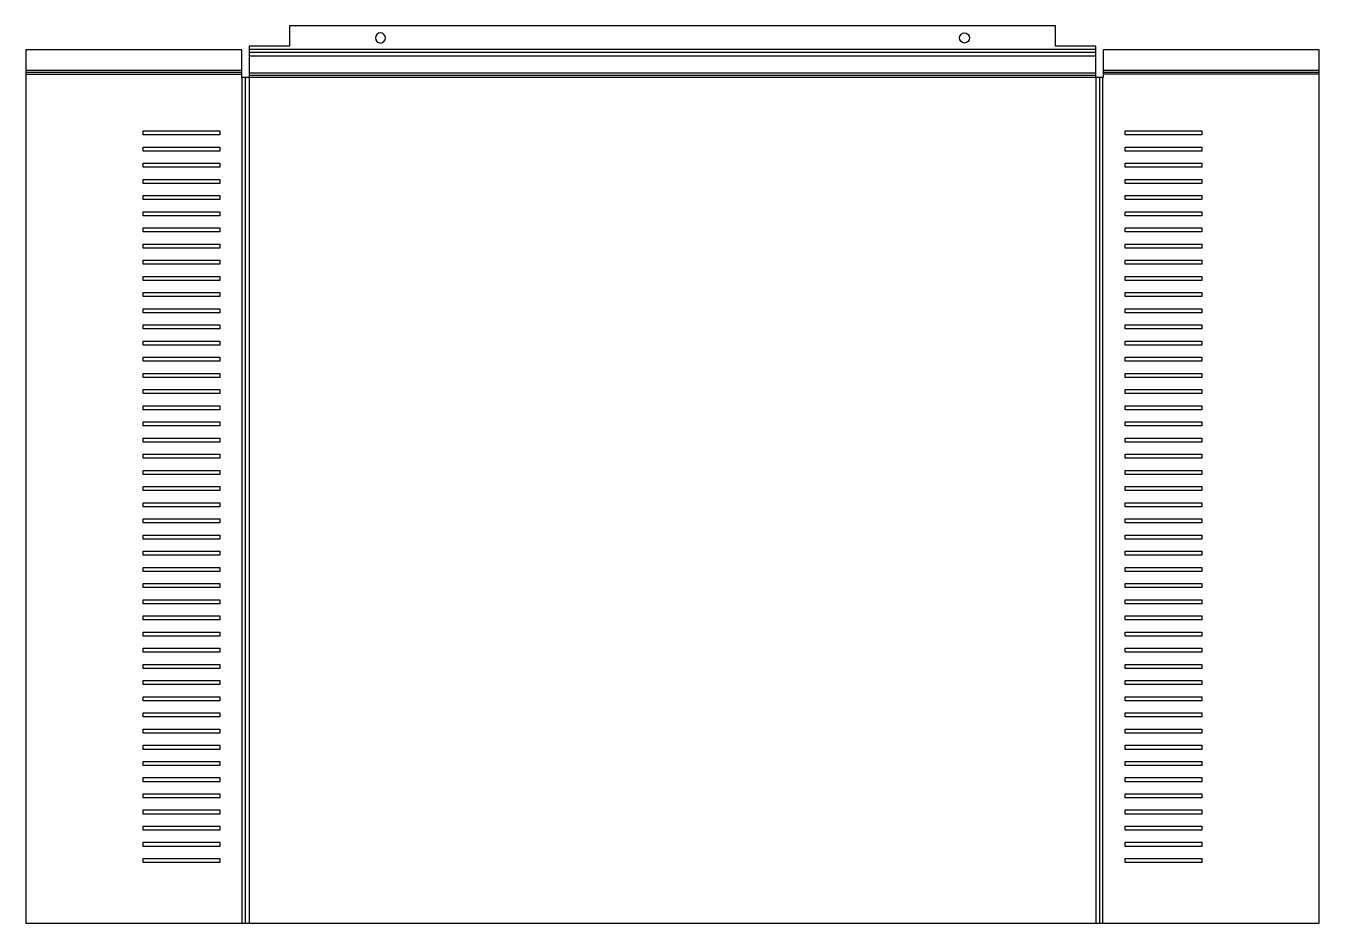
# Model space of a CAD drawing. Header units: millimetres. Extents: x 0 to 640, y 0 to 444.
import ezdxf

# ---------------------------------------------------------------- set-up
doc = ezdxf.new("R2010")
doc.units = ezdxf.units.MM

msp = doc.modelspace()

# ---------------------------------------------------------------- linework, layer by layer
at = {"layer": 'BEND'}
for p, q in [((529.39, 430.78), (110.39, 430.78)), ((0, 421.05), (106.8, 421.05)), ((108.7, 0), (108.7, 418.49)), ((110.39, 419.54), (529.39, 419.54)), ((531.09, 418.49), (531.09, 0)), ((532.99, 421.05), (639.79, 421.05))]:
    msp.add_line(p, q, dxfattribs=at)
at = {"layer": 'BEND_EXTENT'}
for p, q in [((110.39, 432.48), (529.39, 432.48)), ((110.39, 429.08), (529.39, 429.08)), ((0, 422.1), (106.8, 422.1)), ((0, 420), (106.8, 420)), ((107, 0), (107, 418.49)), ((529.39, 420.59), (110.39, 420.59)), ((529.39, 418.49), (110.39, 418.49)), ((110.39, 418.49), (110.39, 0)), ((529.39, 418.49), (529.39, 0)), ((532.79, 0), (532.79, 418.49)), ((532.99, 422.1), (639.79, 422.1)), ((639.79, 420), (532.99, 420))]:
    msp.add_line(p, q, dxfattribs=at)
at = {"layer": 'INTERIOR_PROFILES'}
for points in [[(58, 392), (96, 392), (96, 390), (58, 390)], [(581.79, 390), (543.79, 390), (543.79, 392), (581.79, 392)], [(96, 384), (96, 382), (58, 382), (58, 384)], [(543.79, 382), (543.79, 384), (581.79, 384), (581.79, 382)], [(58, 374), (58, 376), (96, 376), (96, 374)], [(581.79, 376), (581.79, 374), (543.79, 374), (543.79, 376)], [(58, 368), (96, 368), (96, 366), (58, 366)], [(543.79, 368), (581.79, 368), (581.79, 366), (543.79, 366)], [(58, 360), (96, 360), (96, 358), (58, 358)], [(581.79, 358), (543.79, 358), (543.79, 360), (581.79, 360)], [(58, 352), (96, 352), (96, 350), (58, 350)], [(543.79, 352), (581.79, 352), (581.79, 350), (543.79, 350)], [(58, 344), (96, 344), (96, 342), (58, 342)], [(581.79, 344), (581.79, 342), (543.79, 342), (543.79, 344)], [(58, 334), (58, 336), (96, 336), (96, 334)], [(581.79, 336), (581.79, 334), (543.79, 334), (543.79, 336)], [(58, 326), (58, 328), (96, 328), (96, 326)], [(581.79, 326), (543.79, 326), (543.79, 328), (581.79, 328)], [(96, 318), (58, 318), (58, 320), (96, 320)], [(543.79, 320), (581.79, 320), (581.79, 318), (543.79, 318)], [(96, 310), (58, 310), (58, 312), (96, 312)], [(581.79, 312), (581.79, 310), (543.79, 310), (543.79, 312)], [(58, 302), (58, 304), (96, 304), (96, 302)], [(543.79, 304), (581.79, 304), (581.79, 302), (543.79, 302)], [(96, 296), (96, 294), (58, 294), (58, 296)], [(581.79, 296), (581.79, 294), (543.79, 294), (543.79, 296)], [(58, 286), (58, 288), (96, 288), (96, 286)], [(543.79, 286), (543.79, 288), (581.79, 288), (581.79, 286)], [(96, 278), (58, 278), (58, 280), (96, 280)], [(581.79, 280), (581.79, 278), (543.79, 278), (543.79, 280)], [(58, 272), (96, 272), (96, 270), (58, 270)], [(581.79, 270), (543.79, 270), (543.79, 272), (581.79, 272)], [(96, 264), (96, 262), (58, 262), (58, 264)], [(543.79, 262), (543.79, 264), (581.79, 264), (581.79, 262)], [(58, 254), (58, 256), (96, 256), (96, 254)], [(543.79, 256), (581.79, 256), (581.79, 254), (543.79, 254)], [(96, 246), (58, 246), (58, 248), (96, 248)], [(543.79, 246), (543.79, 248), (581.79, 248), (581.79, 246)], [(58, 240), (96, 240), (96, 238), (58, 238)], [(543.79, 240), (581.79, 240), (581.79, 238), (543.79, 238)], [(58, 232), (96, 232), (96, 230), (58, 230)], [(581.79, 232), (581.79, 230), (543.79, 230), (543.79, 232)], [(58, 222), (58, 224), (96, 224), (96, 222)], [(581.79, 222), (543.79, 222), (543.79, 224), (581.79, 224)], [(96, 214), (58, 214), (58, 216), (96, 216)], [(581.79, 216), (581.79, 214), (543.79, 214), (543.79, 216)], [(96, 208), (96, 206), (58, 206), (58, 208)], [(543.79, 208), (581.79, 208), (581.79, 206), (543.79, 206)], [(96, 200), (96, 198), (58, 198), (58, 200)], [(543.79, 200), (581.79, 200), (581.79, 198), (543.79, 198)], [(96, 192), (96, 190), (58, 190), (58, 192)], [(581.79, 192), (581.79, 190), (543.79, 190), (543.79, 192)], [(58, 182), (58, 184), (96, 184), (96, 182)], [(543.79, 182), (543.79, 184), (581.79, 184), (581.79, 182)], [(96, 174), (58, 174), (58, 176), (96, 176)], [(543.79, 174), (543.79, 176), (581.79, 176), (581.79, 174)], [(58, 166), (58, 168), (96, 168), (96, 166)], [(543.79, 168), (581.79, 168), (581.79, 166), (543.79, 166)], [(58, 158), (58, 160), (96, 160), (96, 158)], [(543.79, 160), (581.79, 160), (581.79, 158), (543.79, 158)], [(58, 150), (58, 152), (96, 152), (96, 150)], [(543.79, 152), (581.79, 152), (581.79, 150), (543.79, 150)], [(58, 142), (58, 144), (96, 144), (96, 142)], [(581.79, 142), (543.79, 142), (543.79, 144), (581.79, 144)], [(58, 134), (58, 136), (96, 136), (96, 134)], [(543.79, 134), (543.79, 136), (581.79, 136), (581.79, 134)], [(58, 126), (58, 128), (96, 128), (96, 126)], [(581.79, 126), (543.79, 126), (543.79, 128), (581.79, 128)], [(96, 120), (96, 118), (58, 118), (58, 120)], [(581.79, 118), (543.79, 118), (543.79, 120), (581.79, 120)], [(58, 112), (96, 112), (96, 110), (58, 110)], [(581.79, 112), (581.79, 110), (543.79, 110), (543.79, 112)], [(58, 102), (58, 104), (96, 104), (96, 102)], [(543.79, 102), (543.79, 104), (581.79, 104), (581.79, 102)], [(58, 94), (58, 96), (96, 96), (96, 94)], [(543.79, 94), (543.79, 96), (581.79, 96), (581.79, 94)], [(58, 86), (58, 88), (96, 88), (96, 86)], [(581.79, 86), (543.79, 86), (543.79, 88), (581.79, 88)], [(58, 78), (58, 80), (96, 80), (96, 78)], [(543.79, 80), (581.79, 80), (581.79, 78), (543.79, 78)], [(96, 70), (58, 70), (58, 72), (96, 72)], [(543.79, 70), (543.79, 72), (581.79, 72), (581.79, 70)], [(96, 62), (58, 62), (58, 64), (96, 64)], [(581.79, 62), (543.79, 62), (543.79, 64), (581.79, 64)], [(96, 56), (96, 54), (58, 54), (58, 56)], [(543.79, 56), (581.79, 56), (581.79, 54), (543.79, 54)], [(58, 48), (96, 48), (96, 46), (58, 46)], [(581.79, 48), (581.79, 46), (543.79, 46), (543.79, 48)], [(58, 40), (96, 40), (96, 38), (58, 38)], [(543.79, 40), (581.79, 40), (581.79, 38), (543.79, 38)], [(96, 30), (58, 30), (58, 32), (96, 32)], [(581.79, 32), (581.79, 30), (543.79, 30), (543.79, 32)]]:
    msp.add_lwpolyline(points, close=True, dxfattribs=at)
at = {"layer": 'INTERIOR_PROFILES', "extrusion": (0, 0, -1)}
msp.add_circle((-175.39, 437.98), 2.5, dxfattribs=at)
at = {"layer": 'INTERIOR_PROFILES'}
msp.add_circle((464.39, 437.98), 2.5, dxfattribs=at)
at = {"layer": 'OUTER_PROFILES'}
msp.add_lwpolyline([(639.79, 432.09), (532.99, 432.09), (532.99, 418.49), (529.39, 418.49), (529.39, 433.98), (509.39, 433.98), (509.39, 443.98), (130.39, 443.98), (130.39, 433.98), (110.39, 433.98), (110.39, 418.49), (106.8, 418.49), (106.8, 432.09), (0, 432.09), (0, 0), (639.79, 0)], close=True, dxfattribs=at)

doc.saveas('drawing.dxf')
